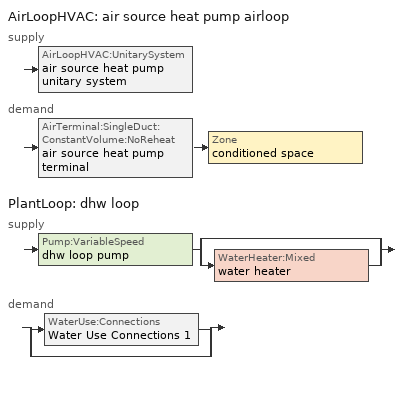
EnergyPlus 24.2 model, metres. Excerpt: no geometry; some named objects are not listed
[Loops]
AirLoopHVAC 'air source heat pump airloop'
 supply: AirLoopHVAC:UnitarySystem 'air source heat pump unitary system'
 demand: AirTerminal:SingleDuct:ConstantVolume:NoReheat 'air source heat pump terminal' > Zone 'conditioned space'
PlantLoop 'dhw loop'
 supply: Pump:VariableSpeed 'dhw loop pump' > split
  | bypass
  | WaterHeater:Mixed 'water heater'
 demand: split
  | WaterUse:Connections 'Water Use Connections 1'
  | bypass
[ZoneControl:Thermostat]
conditioned space Thermostat: Zone or ZoneList=conditioned space; Control Type Schedule=conditioned space Thermostat Schedule; Control 1=conditioned space temperature setpoint; Temperature Difference Between Cutout And Setpoint {deltaC}=0
[ThermostatSetpoint:DualSetpoint]
conditioned space temperature setpoint: Heating Setpoint Temperature Schedule=heating setpoint; Cooling Setpoint Temperature Schedule=cooling setpoint
[AirLoopHVAC:UnitarySystem] Control Type=Load; Controlling Zone or Thermostat Location=conditioned space; Dehumidification Control Type=None; Availability Schedule=Always On Discrete; Fan Placement=BlowThrough; DX Heating Coil Sizing Ratio=1; Use DOAS DX Cooling Coil=No; Minimum Supply Air Temperature {C}=2; Latent Load Control=SensibleOnlyLoadControl; Heating Supply Air Flow Rate Method=SupplyAirFlowRate; No Load Supply Air Flow Rate Method=SupplyAirFlowRate; No Load Supply Air Flow Rate {m3/s}=0; No Load Supply Air Flow Rate Control Set To Low Speed=Yes; Ancillary On-Cycle Electric Power {W}=0; Ancillary Off-Cycle Electric Power {W}=0
Name | Supply Fan | Supply Air Fan Operating Mode Schedule | Heating Coil | Cooling Supply Air Flow Rate Method | Heating Supply Air Flow Rate {m3/s} | Maximum Supply Air Temperature {C} | Maximum Outdoor Dry-Bulb Temperature for Supplemental Heater Operation {C} | Cooling Coil | Supplemental Heating Coil | Cooling Supply Air Flow Rate {m3/s} | Design Specification Multispeed Object
unit heater unitary system | unit heater supply fan | unit heater auto fan schedule | unit heater htg coil | None | 0.00141584 | 48.8889 | 21
air source heat pump unitary system | air source heat pump supply fan | air source heat pump auto fan schedule | air source heat pump htg coil | SupplyAirFlowRate | 0.32706 | 93.3333 | 10 | air source heat pump clg coil | air source heat pump backup htg coil | 0.418617 | Unitary System Performance Multispeed 1
[Fan:SystemModel] Availability Schedule=Always On Discrete; Speed Control Method=Discrete; Electric Power Minimum Flow Rate Fraction=0.2; Design Pressure Rise {Pa}=500; Motor Efficiency=1; Motor In Air Stream Fraction=1; Design Electric Power Consumption {W}=Autosize; Design Power Sizing Method=PowerPerFlow; Electric Power Per Unit Flow Rate Per Unit Pressure {W/((m3/s)-Pa)}=1.66667; Fan Total Efficiency=0.7; Motor Loss Radiative Fraction=0
Name | Design Maximum Air Flow Rate {m3/s} | Electric Power Per Unit Flow Rate {W/(m3/s)} | Number of Speeds | Speed Flow Fraction 1 | Speed Electric Power Fraction 1 | Speed Flow Fraction 2 | Speed Electric Power Fraction 2 | Speed Flow Fraction 3 | Speed Electric Power Fraction 3 | Speed Flow Fraction 4 | Speed Electric Power Fraction 4
unit heater supply fan | 0.00141584 | 1e-06 | 1 | 1 | 1
air source heat pump supply fan | 0.418617 | 1059.44 | 4 | 0.62503 | 0.24417 | 0.78129 | 0.4769 | 0.86 | 0.63606 | 1 | 1
[Coil:Heating:Fuel] Availability Schedule=Always On Discrete; On Cycle Parasitic Electric Load {W}=0; Off Cycle Parasitic Fuel Load {W}=0
Name | Fuel Type | Burner Efficiency | Nominal Capacity {W}
unit heater htg coil | OtherFuel1 | 0.3 | 0.293071
air source heat pump backup htg coil | NaturalGas | 0.8 | 17952.9
[AirTerminal:SingleDuct:ConstantVolume:NoReheat]
air source heat pump terminal: Availability Schedule=Always On Discrete; Maximum Air Flow Rate {m3/s}=0.418617
[Zone equipment]
conditioned space: unit heater unitary system, air source heat pump terminal
[AirLoopHVAC]
air source heat pump airloop: Design Supply Air Flow Rate {m3/s}=0.418617; Design Return Air Flow Fraction of Supply Air Flow=1
[Sizing:System]
air source heat pump airloop: Type of Load to Size On=Sensible; Design Outdoor Air Flow Rate {m3/s}=Autosize; Central Heating Maximum System Air Flow Ratio=0.3; Preheat Design Temperature {C}=7; Preheat Design Humidity Ratio {kgWater/kgDryAir}=0.008; Precool Design Temperature {C}=12.8; Precool Design Humidity Ratio {kgWater/kgDryAir}=0.008; Central Cooling Design Supply Air Temperature {C}=12.8; Central Heating Design Supply Air Temperature {C}=16.7; Type of Zone Sum to Use=NonCoincident; 100% Outdoor Air in Cooling=Yes; 100% Outdoor Air in Heating=Yes; Central Cooling Design Supply Air Humidity Ratio {kgWater/kgDryAir}=0.0085; Central Heating Design Supply Air Humidity Ratio {kgWater/kgDryAir}=0.008; Cooling Supply Air Flow Rate Method=DesignDay; Cooling Supply Air Flow Rate {m3/s}=0; Cooling Supply Air Flow Rate Per Floor Area {m3/s-m2}=0.00996765; Cooling Fraction of Autosized Cooling Supply Air Flow Rate=1; Cooling Supply Air Flow Rate Per Unit Cooling Capacity {m3/s-W}=3.94755e-05; Heating Supply Air Flow Rate Method=DesignDay; Heating Supply Air Flow Rate {m3/s}=0; Heating Supply Air Flow Rate Per Floor Area {m3/s-m2}=0.00996765; Heating Fraction of Autosized Heating Supply Air Flow Rate=1; Heating Fraction of Autosized Cooling Supply Air Flow Rate=1; Heating Supply Air Flow Rate Per Unit Heating Capacity {m3/s-W}=3.15882e-05; System Outdoor Air Method=ZoneSum; Zone Maximum Outdoor Air Fraction=1; Cooling Design Capacity Method=CoolingDesignCapacity; Cooling Design Capacity {W}=Autosize; Cooling Design Capacity Per Floor Area {W/m2}=234.7; Fraction of Autosized Cooling Design Capacity=1; Heating Design Capacity Method=HeatingDesignCapacity; Heating Design Capacity {W}=Autosize; Heating Design Capacity Per Floor Area {W/m2}=157; Fraction of Autosized Heating Design Capacity=1; Central Cooling Capacity Control Method=OnOff; Occupant Diversity=Autosize
[AvailabilityManager:Scheduled]
air source heat pump airloop Availability Manager: Schedule=Always On Discrete
[Coil:Heating:DX:MultiSpeed]
air source heat pump htg coil: Availability Schedule=Always On Discrete; Minimum Outdoor Dry-Bulb Temperature for Compressor Operation {C}=-3.88889; Crankcase Heater Capacity {W}=50; Maximum Outdoor Dry-Bulb Temperature for Crankcase Heater Operation {C}=10; Defrost Energy Input Ratio Function of Temperature Curve=Defrosteir; Maximum Outdoor Dry-Bulb Temperature for Defrost Operation {C}=4.44444; Defrost Strategy=ReverseCycle; Defrost Control=Timed; Defrost Time Period Fraction=0.058333; Resistive Defrost Heater Capacity {W}=AutoSize; Apply Part Load Fraction to Speeds Greater than 1=No; Fuel Type=Electricity; Region number for Calculating HSPF=4; Number of Speeds=2; Speed Gross Rated Heating Capacity 1 {W}=5544.01; Speed Gross Rated Heating COP 1 {W/W}=3.317396; Speed Rated Air Flow Rate 1 {m3/s}=0.294926; Speed Rated Supply Air Fan Power Per Volume Flow Rate 2017 1 {W/(m3/s)}=773.3; Speed Rated Supply Air Fan Power Per Volume Flow Rate 2023 1 {W/(m3/s)}=934.4; Speed Heating Capacity Function of Temperature Curve Name 1=Heat-CAP-fT1; Speed Heating Capacity Function of Flow Fraction Curve Name 1=Heat-CAP-fFF1; Speed Energy Input Ratio Function of Temperature Curve Name 1=Heat-EIR-fT1; Speed Energy Input Ratio Function of Flow Fraction Curve Name 1=Heat-EIR-fFF1; Speed Part Load Fraction Correlation Curve Name 1=Heat-PLF-fPLR1; Speed Rated Waste Heat Fraction of Power Input 1=0.2; Speed Waste Heat Function of Temperature Curve Name 1=ConstantBiquadratic 1; Speed Gross Rated Heating Capacity 2 {W}=7659.39; Speed Gross Rated Heating COP 2 {W/W}=2.88613; Speed Rated Air Flow Rate 2 {m3/s}=0.368658; Speed Rated Supply Air Fan Power Per Volume Flow Rate 2017 2 {W/(m3/s)}=773.3; Speed Rated Supply Air Fan Power Per Volume Flow Rate 2023 2 {W/(m3/s)}=934.4; Speed Heating Capacity Function of Temperature Curve Name 2=Heat-CAP-fT2; Speed Heating Capacity Function of Flow Fraction Curve Name 2=Heat-CAP-fFF2; Speed Energy Input Ratio Function of Temperature Curve Name 2=Heat-EIR-fT2; Speed Energy Input Ratio Function of Flow Fraction Curve Name 2=Heat-EIR-fFF2; Speed Part Load Fraction Correlation Curve Name 2=Heat-PLF-fPLR2; Speed Rated Waste Heat Fraction of Power Input 2=0.2; Speed Waste Heat Function of Temperature Curve Name 2=ConstantBiquadratic 1
[Coil:Cooling:DX:MultiSpeed]
air source heat pump clg coil: Availability Schedule=Always On Discrete; Condenser Type=AirCooled; Minimum Outdoor Dry-Bulb Temperature for Compressor Operation {C}=-25; Apply Part Load Fraction to Speeds Greater than 1=No; Apply Latent Degradation to Speeds Greater than 1=No; Crankcase Heater Capacity {W}=50; Maximum Outdoor Dry-Bulb Temperature for Crankcase Heater Operation {C}=10; Basin Heater Capacity {W/K}=0; Basin Heater Setpoint Temperature {C}=2; Fuel Type=Electricity; Number of Speeds=2; Speed Gross Rated Total Cooling Capacity 1 {W}=5699.4; Speed Gross Rated Sensible Heat Ratio 1=0.816259; Speed Gross Rated Cooling COP 1 {W/W}=4.435; Speed Rated Air Flow Rate 1 {m3/s}=0.309754; Speed Rated Evaporator Fan Power Per Volume Flow Rate 2017 1 {W/(m3/s)}=773.3; Speed Rated Evaporator Fan Power Per Volume Flow Rate 2023 1 {W/(m3/s)}=934.4; Speed Total Cooling Capacity Function of Temperature Curve Name 1=Cool-CAP-fT1; Speed Total Cooling Capacity Function of Flow Fraction Curve Name 1=Cool-CAP-fFF1; Speed Energy Input Ratio Function of Temperature Curve Name 1=Cool-EIR-fT1; Speed Energy Input Ratio Function of Flow Fraction Curve Name 1=Cool-EIR-fFF1; Speed Part Load Fraction Correlation Curve Name 1=Cool-PLF-fPLR1; Speed Nominal Time for Condensate Removal to Begin 1 {s}=1000; Speed Ratio of Initial Moisture Evaporation Rate and Steady State Latent Capacity 1=1.5; Speed Maximum Cycling Rate 1 {cycles/hr}=3; Speed Latent Capacity Time Constant 1 {s}=45; Speed Rated Waste Heat Fraction of Power Input 1=0.2; Speed Waste Heat Function of Temperature Curve Name 1=ConstantBiquadratic; Speed Evaporative Condenser Effectiveness 1=0.9; Speed Evaporative Condenser Air Flow Rate 1 {m3/s}=AutoSize; Speed Rated Evaporative Condenser Pump Power Consumption 1 {W}=AutoSize; Speed Gross Rated Total Cooling Capacity 2 {W}=7931.12; Speed Gross Rated Sensible Heat Ratio 2=0.743656; Speed Gross Rated Cooling COP 2 {W/W}=4.03585; Speed Rated Air Flow Rate 2 {m3/s}=0.360179; Speed Rated Evaporator Fan Power Per Volume Flow Rate 2017 2 {W/(m3/s)}=773.3; Speed Rated Evaporator Fan Power Per Volume Flow Rate 2023 2 {W/(m3/s)}=934.4; Speed Total Cooling Capacity Function of Temperature Curve Name 2=Cool-CAP-fT2; Speed Total Cooling Capacity Function of Flow Fraction Curve Name 2=Cool-CAP-fFF2; Speed Energy Input Ratio Function of Temperature Curve Name 2=Cool-EIR-fT2; Speed Energy Input Ratio Function of Flow Fraction Curve Name 2=Cool-EIR-fFF2; Speed Part Load Fraction Correlation Curve Name 2=Cool-PLF-fPLR2; Speed Nominal Time for Condensate Removal to Begin 2 {s}=1000; Speed Ratio of Initial Moisture Evaporation Rate and Steady State Latent Capacity 2=1.5; Speed Maximum Cycling Rate 2 {cycles/hr}=3; Speed Latent Capacity Time Constant 2 {s}=45; Speed Rated Waste Heat Fraction of Power Input 2=0.2; Speed Waste Heat Function of Temperature Curve Name 2=ConstantBiquadratic; Speed Evaporative Condenser Effectiveness 2=0.9; Speed Evaporative Condenser Air Flow Rate 2 {m3/s}=AutoSize; Speed Rated Evaporative Condenser Pump Power Consumption 2 {W}=AutoSize
[UnitarySystemPerformance:Multispeed]
Unitary System Performance Multispeed 1: Number of Speeds for Heating=2; Number of Speeds for Cooling=2; Single Mode Operation=No; No Load Supply Air Flow Rate Ratio=1; Heating Speed Supply Air Flow Ratio 1=0.8; Cooling Speed Supply Air Flow Ratio 1=0.86; Heating Speed Supply Air Flow Ratio 2=1; Cooling Speed Supply Air Flow Ratio 2=1
[PlantLoop]
dhw loop: Fluid Type=Water; Plant Equipment Operation Scheme=dhw loop Operation Schemes; Maximum Loop Temperature {C}=100; Minimum Loop Temperature {C}=0; Maximum Loop Flow Rate {m3/s}=0.01; Minimum Loop Flow Rate {m3/s}=0; Plant Loop Volume {m3}=0.003; Load Distribution Scheme=Optimal; Plant Loop Demand Calculation Scheme=SingleSetpoint; Common Pipe Simulation=None
[Sizing:Plant]
dhw loop: Loop Type=Heating; Design Loop Exit Temperature {C}=56; Loop Design Temperature Difference {deltaC}=5.55556; Sizing Option=NonCoincident; Zone Timesteps in Averaging Window=1; Coincident Sizing Factor Mode=None
[Pump:VariableSpeed]
dhw loop pump: Design Maximum Flow Rate {m3/s}=0.01; Design Pump Head {Pa}=1; Design Power Consumption {W}=0; Motor Efficiency=0.85; Fraction of Motor Inefficiencies to Fluid Stream=0; Coefficient 1 of the Part Load Performance Curve=0; Coefficient 2 of the Part Load Performance Curve=1; Coefficient 3 of the Part Load Performance Curve=0; Coefficient 4 of the Part Load Performance Curve=0; Design Minimum Flow Rate {m3/s}=0; Pump Control Type=Intermittent; Skin Loss Radiative Fraction=0.5; Design Power Sizing Method=PowerPerFlowPerPressure; Design Electric Power per Unit Flow Rate {W/(m3/s)}=348701.1; Design Shaft Power per Unit Flow Rate per Unit Head {W/((m3/s)-Pa)}=1.28205; Design Minimum Flow Rate Fraction=0
[WaterHeater:Mixed]
water heater: Tank Volume {m3}=0.170344; Setpoint Temperature Schedule=water heater setpoint; Deadband Temperature Difference {deltaC}=2; Maximum Temperature Limit {C}=99; Heater Control Type=Cycle; Heater Maximum Capacity {W}=5500.06; Heater Minimum Capacity {W}=0; Heater Ignition Minimum Flow Rate {m3/s}=0; Heater Ignition Delay {s}=0; Heater Fuel Type=Electricity; Heater Thermal Efficiency=1; Off Cycle Parasitic Fuel Consumption Rate {W}=0; Off Cycle Parasitic Fuel Type=Electricity; Off Cycle Parasitic Heat Fraction to Tank=0; On Cycle Parasitic Fuel Consumption Rate {W}=0; On Cycle Parasitic Fuel Type=Electricity; On Cycle Parasitic Heat Fraction to Tank=0; Ambient Temperature Indicator=Zone; Ambient Temperature Zone=conditioned space; Off Cycle Loss Coefficient to Ambient Temperature {W/K}=2.93714; Off Cycle Loss Fraction to Zone=1; On Cycle Loss Coefficient to Ambient Temperature {W/K}=2.93714; On Cycle Loss Fraction to Zone=1; Use Side Effectiveness=1; Source Side Effectiveness=1; Use Side Design Flow Rate {m3/s}=Autosize; Source Side Design Flow Rate {m3/s}=Autosize; Indirect Water Heating Recovery Time {hr}=1.5; Source Side Flow Control Mode=IndirectHeatPrimarySetpoint
[WaterHeater:Sizing]
water heater: Design Mode=PeakDraw; Time Storage Can Meet Peak Draw {hr}=0.538503; Time for Tank Recovery {hr}=0; Nominal Tank Volume for Autosizing Plant Connections {m3}=1
[SetpointManager:Scheduled]
Setpoint Manager Scheduled 1: Control Variable=Temperature; Schedule=dhw temp
[WaterUse:Connections]
Water Use Connections 1: Drain Water Heat Exchanger Type=None; Drain Water Heat Exchanger Destination=Plant; Water Use Equipment Name 1=dhw fixtures; Water Use Equipment Name 2=dhw distribution waste; Water Use Equipment Name 3=clothes washer; Water Use Equipment Name 4=dishwasher
[WaterUse:Equipment]
Name | Peak Flow Rate {m3/s} | Flow Rate Fraction Schedule | Target Temperature Schedule
dhw fixtures | 4.50646e-06 | dhw fixtures schedule | mixed water temperature schedule
dhw distribution waste | 1.36617e-06 | dhw fixtures schedule | mixed water temperature schedule
clothes washer | 9.69919e-07 | clothes washer schedule
dishwasher | 2.90872e-07 | dishwasher schedule
[PlantEquipmentOperationSchemes]
dhw loop Operation Schemes: Control Scheme Object Type 1=PlantEquipmentOperation:HeatingLoad; Control Scheme Name 1=dhw loop Heating Operation Scheme; Control Scheme Schedule Name 1=Always On Discrete
[PlantEquipmentOperation:HeatingLoad]
dhw loop Heating Operation Scheme: Load Range Lower Limit 1 {W}=0; Load Range Upper Limit 1 {W}=1000000000; Range Equipment List Name 1=dhw loop Heating Equipment List
[PlantEquipmentList]
dhw loop Heating Equipment List: WaterHeater:Mixed, water heater
[EnergyManagementSystem:GlobalVariable]
air_source_heat_pump_airloop_0_DuctImbalLkExhFanEquivCond
air_source_heat_pump_airloop_0_DuctImbalLkExhFanEquivDZ
air_source_heat_pump_airloop_0_DuctImbalLkSupFanEquivCond
air_source_heat_pump_airloop_0_DuctImbalLkSupFanEquivDZ
air_source_heat_pump_airloop_0_DZ_T
air_source_heat_pump_airloop_0_DZ_W
air_source_heat_pump_airloop_0_RetCondToDZ
air_source_heat_pump_airloop_0_RetCondToRP
air_source_heat_pump_airloop_0_RetLatLkToRP
air_source_heat_pump_airloop_0_RetSensLkToRP
air_source_heat_pump_airloop_0_SupCondToDZ
air_source_heat_pump_airloop_0_SupCondToLv
air_source_heat_pump_airloop_0_SupLatLkToCond
air_source_heat_pump_airloop_0_SupLatLkToDZ
air_source_heat_pump_airloop_0_SupSensLkToCond
air_source_heat_pump_airloop_0_SupSensLkToDZ
air_source_heat_pump_airloop_0_ZoneMixCondToDZ
air_source_heat_pump_airloop_0_ZoneMixDZToCond
air_source_heat_pump_airloop_AH_MFR
air_source_heat_pump_airloop_AH_Tout
air_source_heat_pump_airloop_AH_VFR
air_source_heat_pump_airloop_AH_Wout
air_source_heat_pump_airloop_Fan_RTF
air_source_heat_pump_airloop_RA_T
air_source_heat_pump_airloop_Ra_W
infil_program_Qfan
infil_program_Qinf
natural_vent_program_Qnv
natural_vent_program_Qwhf
[EnergyManagementSystem:InternalVariable]
air_source_heat_pump_airloop_max_sup_fan_mfr: Internal Data Index Key=air source heat pump supply fan; Internal Data Type=Fan Maximum Mass Flow Rate
[EnergyManagementSystem:Sensor]
Name | Output:Variable or Output:Meter Index Key | Output:Variable or Output:Meter
airflow_gain | infil flow | Infiltration Sensible Heat Gain Energy
airflow_gain_1 | natural vent flow | Infiltration Sensible Heat Gain Energy
airflow_gain_2 | whole house fan flow | Infiltration Sensible Heat Gain Energy
airflow_loss | infil flow | Infiltration Sensible Heat Loss Energy
airflow_loss_1 | natural vent flow | Infiltration Sensible Heat Loss Energy
airflow_loss_2 | whole house fan flow | Infiltration Sensible Heat Loss Energy
air_source_heat_pump_airloop_AH_MFR_s | Node 7 | System Node Mass Flow Rate
air_source_heat_pump_airloop_AH_Tout_s | Node 7 | System Node Temperature
air_source_heat_pump_airloop_AH_VFR_s | Node 7 | System Node Current Density Volume Flow Rate
air_source_heat_pump_airloop_AH_Wout_s | Node 7 | System Node Humidity Ratio
air_source_heat_pump_airloop_Fan_RTF_s | air source heat pump supply fan | Fan Runtime Fraction Speed 1
air_source_heat_pump_airloop_Fan_RTF_s_1 | air source heat pump supply fan | Fan Runtime Fraction Speed 2
air_source_heat_pump_airloop_Fan_RTF_s_2 | air source heat pump supply fan | Fan Runtime Fraction Speed 3
air_source_heat_pump_airloop_Fan_RTF_s_3 | air source heat pump supply fan | Fan Runtime Fraction Speed 4
air_source_heat_pump_airloop_RA_T_s | Node 10 | System Node Temperature
air_source_heat_pump_airloop_Ra_W_s | Node 10 | System Node Humidity Ratio
air_source_heat_pump_backup_htg_coil_s | air source heat pump backup htg coil | Heating Coil Heating Energy
air_source_heat_pump_clg_coil_s | air source heat pump clg coil | Cooling Coil Total Cooling Energy
air_source_heat_pump_htg_coil_s | air source heat pump htg coil | Heating Coil Heating Energy
air_source_heat_pump_supply_fan_s | air source heat pump supply fan | Fan Electricity Energy
clg_load_cond |  | Cooling:EnergyTransfer:Zone:CONDITIONED SPACE
clg_load_duct |  | Cooling:EnergyTransfer:Zone:AIR SOURCE HEAT PUMP AIRLOOP RET AIR ZONE
clg_sp_s; clg_sp_s_1 | cooling setpoint | Schedule Value
clothes_dryer_exhaust_0_sch_s | clothes dryer exhaust 0 schedule | Schedule Value
conditioned_space_clg_unmet_s | conditioned space | Zone Cooling Setpoint Not Met Time
conditioned_space_htg_unmet_s | conditioned space | Zone Heating Setpoint Not Met Time
cool_season | cooling season schedule | Schedule Value
dhw_loss | water heater | Water Heater Heat Loss Energy
dhw_rtf | water heater | Water Heater Runtime Fraction
ducts_conv | air source heat pump airloop_0 RetCondToRP | Other Equipment Convective Heating Energy
ducts_conv_1 | air source heat pump airloop_0 RetLatLkToRP | Other Equipment Convective Heating Energy
ducts_conv_2 | air source heat pump airloop_0 RetSensLkToRP | Other Equipment Convective Heating Energy
ducts_conv_3 | air source heat pump airloop_0 SupCondToLv | Other Equipment Convective Heating Energy
ducts_conv_4 | air source heat pump airloop_0 SupLatLkToCond | Other Equipment Convective Heating Energy
ducts_conv_5 | air source heat pump airloop_0 SupSensLkToCond | Other Equipment Convective Heating Energy
ducts_rad | air source heat pump airloop_0 RetCondToRP | Other Equipment Radiant Heating Energy
ducts_rad_1 | air source heat pump airloop_0 RetLatLkToRP | Other Equipment Radiant Heating Energy
ducts_rad_2 | air source heat pump airloop_0 RetSensLkToRP | Other Equipment Radiant Heating Energy
ducts_rad_3 | air source heat pump airloop_0 SupCondToLv | Other Equipment Radiant Heating Energy
ducts_rad_4 | air source heat pump airloop_0 SupLatLkToCond | Other Equipment Radiant Heating Energy
ducts_rad_5 | air source heat pump airloop_0 SupSensLkToCond | Other Equipment Radiant Heating Energy
duct_mix_gain; duct_mix_gain_1 | conditioned space | Zone Mixing Sensible Heat Gain Energy
duct_mix_loss; duct_mix_loss_1 | conditioned space | Zone Mixing Sensible Heat Loss Energy
fridge_tin_s; tin_s; tin_s_1 | conditioned space | Zone Mean Air Temperature
htg_load_cond |  | Heating:EnergyTransfer:Zone:CONDITIONED SPACE
htg_load_duct |  | Heating:EnergyTransfer:Zone:AIR SOURCE HEAT PUMP AIRLOOP RET AIR ZONE
htg_sp_s; htg_sp_s_1 | heating setpoint | Schedule Value
ig_ee_conv | clothes dryer | Electric Equipment Convective Heating Energy
ig_ee_conv_1 | clothes washer | Electric Equipment Convective Heating Energy
ig_ee_conv_2 | cooking range | Electric Equipment Convective Heating Energy
ig_ee_conv_3 | dishwasher | Electric Equipment Convective Heating Energy
ig_ee_conv_4 | fridge | Electric Equipment Convective Heating Energy
ig_ee_conv_5 | misc plug loads | Electric Equipment Convective Heating Energy
ig_ee_conv_6 | whole house fan | Electric Equipment Convective Heating Energy
ig_ee_rad | clothes dryer | Electric Equipment Radiant Heating Energy
ig_ee_rad_1 | clothes washer | Electric Equipment Radiant Heating Energy
ig_ee_rad_2 | cooking range | Electric Equipment Radiant Heating Energy
ig_ee_rad_3 | dishwasher | Electric Equipment Radiant Heating Energy
ig_ee_rad_4 | fridge | Electric Equipment Radiant Heating Energy
ig_ee_rad_5 | misc plug loads | Electric Equipment Radiant Heating Energy
ig_ee_rad_6 | whole house fan | Electric Equipment Radiant Heating Energy
ig_lgt_conv | interior lighting | Lights Convective Heating Energy
ig_lgt_rad | interior lighting | Lights Radiant Heating Energy
ig_lgt_vis | interior lighting | Lights Visible Radiation Heating Energy
ig_oe_conv | clothes dryer 1 | Other Equipment Convective Heating Energy
ig_oe_conv_1 | cooking range 1 | Other Equipment Convective Heating Energy
ig_oe_conv_2 | general water use latent | Other Equipment Convective Heating Energy
ig_oe_conv_3 | general water use sensible | Other Equipment Convective Heating Energy
ig_oe_conv_4 | water heater energy adjustment1 | Other Equipment Convective Heating Energy
ig_oe_rad | clothes dryer 1 | Other Equipment Radiant Heating Energy
ig_oe_rad_1 | cooking range 1 | Other Equipment Radiant Heating Energy
ig_oe_rad_2 | general water use latent | Other Equipment Radiant Heating Energy
ig_oe_rad_3 | general water use sensible | Other Equipment Radiant Heating Energy
ig_oe_rad_4 | water heater energy adjustment1 | Other Equipment Radiant Heating Energy
ig_ppl_conv | occupants | People Convective Heating Energy
ig_ppl_rad | occupants | People Radiant Heating Energy
im_conv | furniture mass conditioned space 1 | Surface Inside Face Convection Heat Gain Energy
im_conv_1 | partition wall mass | Surface Inside Face Convection Heat Gain Energy
im_ig | furniture mass conditioned space 1 | Surface Inside Face Internal Gains Radiation Heat Gain Energy
im_ig_1 | partition wall mass | Surface Inside Face Internal Gains Radiation Heat Gain Energy
im_lgt | furniture mass conditioned space 1 | Surface Inside Face Lights Radiation Heat Gain Energy
im_lgt_1 | partition wall mass | Surface Inside Face Lights Radiation Heat Gain Energy
im_sol | furniture mass conditioned space 1 | Surface Inside Face Solar Radiation Heat Gain Energy
im_sol_1 | partition wall mass | Surface Inside Face Solar Radiation Heat Gain Energy
im_surf | furniture mass conditioned space 1 | Surface Inside Face Net Surface Thermal Radiation Heat Gain Energy
im_surf_1 | partition wall mass | Surface Inside Face Net Surface Thermal Radiation Heat Gain Energy
mv_conv | mech vent house fan | Electric Equipment Convective Heating Energy
mv_conv_1 | mech vent house fan cfis | Electric Equipment Convective Heating Energy
mv_conv_2 | mech vent house fan latent load | Other Equipment Convective Heating Energy
mv_conv_3 | mech vent house fan sensible load | Other Equipment Convective Heating Energy
mv_rad | mech vent house fan | Electric Equipment Radiant Heating Energy
mv_rad_1 | mech vent house fan cfis | Electric Equipment Radiant Heating Energy
mv_rad_2 | mech vent house fan latent load | Other Equipment Radiant Heating Energy
mv_rad_3 | mech vent house fan sensible load | Other Equipment Radiant Heating Energy
natural_vent_s | natural vent schedule | Schedule Value
out_pb_s |  | Site Outdoor Air Barometric Pressure
out_wt_s |  | Site Outdoor Air Humidity Ratio
site_vw_s |  | Site Wind Speed
ss_back_out | Window1 | Surface Window Shortwave from Zone Back Out Window Heat Transfer Rate
ss_back_out_1 | Window10 | Surface Window Shortwave from Zone Back Out Window Heat Transfer Rate
ss_back_out_10 | Window9 | Surface Window Shortwave from Zone Back Out Window Heat Transfer Rate
ss_back_out_2 | Window11 | Surface Window Shortwave from Zone Back Out Window Heat Transfer Rate
ss_back_out_3 | Window14 | Surface Window Shortwave from Zone Back Out Window Heat Transfer Rate
ss_back_out_4 | Window15 | Surface Window Shortwave from Zone Back Out Window Heat Transfer Rate
ss_back_out_5 | Window16 | Surface Window Shortwave from Zone Back Out Window Heat Transfer Rate
ss_back_out_6 | Window2 | Surface Window Shortwave from Zone Back Out Window Heat Transfer Rate
ss_back_out_7 | Window4 | Surface Window Shortwave from Zone Back Out Window Heat Transfer Rate
ss_back_out_8 | Window6 | Surface Window Shortwave from Zone Back Out Window Heat Transfer Rate
ss_back_out_9 | Window7 | Surface Window Shortwave from Zone Back Out Window Heat Transfer Rate
ss_conv | Door1 | Surface Inside Face Convection Heat Gain Energy
ss_conv_1 | Window1 | Surface Inside Face Convection Heat Gain Energy
ss_conv_10 | Window7 | Surface Inside Face Convection Heat Gain Energy
ss_conv_11 | Window9 | Surface Inside Face Convection Heat Gain Energy
ss_conv_2 | Window10 | Surface Inside Face Convection Heat Gain Energy
ss_conv_3 | Window11 | Surface Inside Face Convection Heat Gain Energy
ss_conv_4 | Window14 | Surface Inside Face Convection Heat Gain Energy
ss_conv_5 | Window15 | Surface Inside Face Convection Heat Gain Energy
ss_conv_6 | Window16 | Surface Inside Face Convection Heat Gain Energy
ss_conv_7 | Window2 | Surface Inside Face Convection Heat Gain Energy
ss_conv_8 | Window4 | Surface Inside Face Convection Heat Gain Energy
ss_conv_9 | Window6 | Surface Inside Face Convection Heat Gain Energy
ss_ig | Door1 | Surface Inside Face Internal Gains Radiation Heat Gain Energy
ss_ig_1 | Window1 | Surface Inside Face Internal Gains Radiation Heat Gain Energy
ss_ig_10 | Window7 | Surface Inside Face Internal Gains Radiation Heat Gain Energy
ss_ig_11 | Window9 | Surface Inside Face Internal Gains Radiation Heat Gain Energy
ss_ig_2 | Window10 | Surface Inside Face Internal Gains Radiation Heat Gain Energy
ss_ig_3 | Window11 | Surface Inside Face Internal Gains Radiation Heat Gain Energy
ss_ig_4 | Window14 | Surface Inside Face Internal Gains Radiation Heat Gain Energy
ss_ig_5 | Window15 | Surface Inside Face Internal Gains Radiation Heat Gain Energy
ss_ig_6 | Window16 | Surface Inside Face Internal Gains Radiation Heat Gain Energy
ss_ig_7 | Window2 | Surface Inside Face Internal Gains Radiation Heat Gain Energy
ss_ig_8 | Window4 | Surface Inside Face Internal Gains Radiation Heat Gain Energy
ss_ig_9 | Window6 | Surface Inside Face Internal Gains Radiation Heat Gain Energy
ss_lgt | Door1 | Surface Inside Face Lights Radiation Heat Gain Energy
ss_sol | Door1 | Surface Inside Face Solar Radiation Heat Gain Energy
ss_surf | Door1 | Surface Inside Face Net Surface Thermal Radiation Heat Gain Energy
ss_surf_1 | Window1 | Surface Inside Face Net Surface Thermal Radiation Heat Gain Energy
ss_surf_10 | Window7 | Surface Inside Face Net Surface Thermal Radiation Heat Gain Energy
ss_surf_11 | Window9 | Surface Inside Face Net Surface Thermal Radiation Heat Gain Energy
ss_surf_2 | Window10 | Surface Inside Face Net Surface Thermal Radiation Heat Gain Energy
ss_surf_3 | Window11 | Surface Inside Face Net Surface Thermal Radiation Heat Gain Energy
ss_surf_4 | Window14 | Surface Inside Face Net Surface Thermal Radiation Heat Gain Energy
ss_surf_5 | Window15 | Surface Inside Face Net Surface Thermal Radiation Heat Gain Energy
ss_surf_6 | Window16 | Surface Inside Face Net Surface Thermal Radiation Heat Gain Energy
ss_surf_7 | Window2 | Surface Inside Face Net Surface Thermal Radiation Heat Gain Energy
ss_surf_8 | Window4 | Surface Inside Face Net Surface Thermal Radiation Heat Gain Energy
ss_surf_9 | Window6 | Surface Inside Face Net Surface Thermal Radiation Heat Gain Energy
ss_trans_in | Window1 | Surface Window Transmitted Solar Radiation Rate
ss_trans_in_1 | Window10 | Surface Window Transmitted Solar Radiation Rate
ss_trans_in_10 | Window9 | Surface Window Transmitted Solar Radiation Rate
ss_trans_in_2 | Window11 | Surface Window Transmitted Solar Radiation Rate
ss_trans_in_3 | Window14 | Surface Window Transmitted Solar Radiation Rate
ss_trans_in_4 | Window15 | Surface Window Transmitted Solar Radiation Rate
ss_trans_in_5 | Window16 | Surface Window Transmitted Solar Radiation Rate
ss_trans_in_6 | Window2 | Surface Window Transmitted Solar Radiation Rate
ss_trans_in_7 | Window4 | Surface Window Transmitted Solar Radiation Rate
ss_trans_in_8 | Window6 | Surface Window Transmitted Solar Radiation Rate
ss_trans_in_9 | Window7 | Surface Window Transmitted Solar Radiation Rate
ss_trans_out | Window1 | Surface Inside Face Initial Transmitted Diffuse Transmitted Out Window Solar Radiation Rate
ss_trans_out_1 | Window10 | Surface Inside Face Initial Transmitted Diffuse Transmitted Out Window Solar Radiation Rate
ss_trans_out_10 | Window9 | Surface Inside Face Initial Transmitted Diffuse Transmitted Out Window Solar Radiation Rate
ss_trans_out_2 | Window11 | Surface Inside Face Initial Transmitted Diffuse Transmitted Out Window Solar Radiation Rate
ss_trans_out_3 | Window14 | Surface Inside Face Initial Transmitted Diffuse Transmitted Out Window Solar Radiation Rate
ss_trans_out_4 | Window15 | Surface Inside Face Initial Transmitted Diffuse Transmitted Out Window Solar Radiation Rate
ss_trans_out_5 | Window16 | Surface Inside Face Initial Transmitted Diffuse Transmitted Out Window Solar Radiation Rate
ss_trans_out_6 | Window2 | Surface Inside Face Initial Transmitted Diffuse Transmitted Out Window Solar Radiation Rate
ss_trans_out_7 | Window4 | Surface Inside Face Initial Transmitted Diffuse Transmitted Out Window Solar Radiation Rate
ss_trans_out_8 | Window6 | Surface Inside Face Initial Transmitted Diffuse Transmitted Out Window Solar Radiation Rate
ss_trans_out_9 | Window7 | Surface Inside Face Initial Transmitted Diffuse Transmitted Out Window Solar Radiation Rate
s_conv | Floor1 | Surface Inside Face Convection Heat Gain Energy
s_conv_1 | inferred conditioned ceiling | Surface Inside Face Convection Heat Gain Energy
s_conv_10 | Wall1:270 | Surface Inside Face Convection Heat Gain Energy
s_conv_11 | Wall1:90 | Surface Inside Face Convection Heat Gain Energy
s_conv_2 | inferred conditioned floor | Surface Inside Face Convection Heat Gain Energy
s_conv_3 | RimJoist1:0 | Surface Inside Face Convection Heat Gain Energy
s_conv_4 | RimJoist1:180 | Surface Inside Face Convection Heat Gain Energy
s_conv_5 | RimJoist1:270 | Surface Inside Face Convection Heat Gain Energy
s_conv_6 | RimJoist1:90 | Surface Inside Face Convection Heat Gain Energy
s_conv_7 | Slab1 | Surface Inside Face Convection Heat Gain Energy
s_conv_8 | Wall1:0 | Surface Inside Face Convection Heat Gain Energy
s_conv_9 | Wall1:180 | Surface Inside Face Convection Heat Gain Energy
s_ig | Floor1 | Surface Inside Face Internal Gains Radiation Heat Gain Energy
s_ig_1 | inferred conditioned ceiling | Surface Inside Face Internal Gains Radiation Heat Gain Energy
s_ig_10 | Wall1:270 | Surface Inside Face Internal Gains Radiation Heat Gain Energy
s_ig_11 | Wall1:90 | Surface Inside Face Internal Gains Radiation Heat Gain Energy
s_ig_2 | inferred conditioned floor | Surface Inside Face Internal Gains Radiation Heat Gain Energy
s_ig_3 | RimJoist1:0 | Surface Inside Face Internal Gains Radiation Heat Gain Energy
s_ig_4 | RimJoist1:180 | Surface Inside Face Internal Gains Radiation Heat Gain Energy
s_ig_5 | RimJoist1:270 | Surface Inside Face Internal Gains Radiation Heat Gain Energy
s_ig_6 | RimJoist1:90 | Surface Inside Face Internal Gains Radiation Heat Gain Energy
s_ig_7 | Slab1 | Surface Inside Face Internal Gains Radiation Heat Gain Energy
s_ig_8 | Wall1:0 | Surface Inside Face Internal Gains Radiation Heat Gain Energy
s_ig_9 | Wall1:180 | Surface Inside Face Internal Gains Radiation Heat Gain Energy
s_lgt | Floor1 | Surface Inside Face Lights Radiation Heat Gain Energy
s_lgt_1 | inferred conditioned ceiling | Surface Inside Face Lights Radiation Heat Gain Energy
s_lgt_10 | Wall1:270 | Surface Inside Face Lights Radiation Heat Gain Energy
s_lgt_11 | Wall1:90 | Surface Inside Face Lights Radiation Heat Gain Energy
s_lgt_2 | inferred conditioned floor | Surface Inside Face Lights Radiation Heat Gain Energy
s_lgt_3 | RimJoist1:0 | Surface Inside Face Lights Radiation Heat Gain Energy
s_lgt_4 | RimJoist1:180 | Surface Inside Face Lights Radiation Heat Gain Energy
s_lgt_5 | RimJoist1:270 | Surface Inside Face Lights Radiation Heat Gain Energy
s_lgt_6 | RimJoist1:90 | Surface Inside Face Lights Radiation Heat Gain Energy
s_lgt_7 | Slab1 | Surface Inside Face Lights Radiation Heat Gain Energy
s_lgt_8 | Wall1:0 | Surface Inside Face Lights Radiation Heat Gain Energy
s_lgt_9 | Wall1:180 | Surface Inside Face Lights Radiation Heat Gain Energy
s_sol | Floor1 | Surface Inside Face Solar Radiation Heat Gain Energy
s_sol_1 | inferred conditioned ceiling | Surface Inside Face Solar Radiation Heat Gain Energy
s_sol_10 | Wall1:270 | Surface Inside Face Solar Radiation Heat Gain Energy
s_sol_11 | Wall1:90 | Surface Inside Face Solar Radiation Heat Gain Energy
s_sol_2 | inferred conditioned floor | Surface Inside Face Solar Radiation Heat Gain Energy
s_sol_3 | RimJoist1:0 | Surface Inside Face Solar Radiation Heat Gain Energy
s_sol_4 | RimJoist1:180 | Surface Inside Face Solar Radiation Heat Gain Energy
s_sol_5 | RimJoist1:270 | Surface Inside Face Solar Radiation Heat Gain Energy
s_sol_6 | RimJoist1:90 | Surface Inside Face Solar Radiation Heat Gain Energy
s_sol_7 | Slab1 | Surface Inside Face Solar Radiation Heat Gain Energy
s_sol_8 | Wall1:0 | Surface Inside Face Solar Radiation Heat Gain Energy
s_sol_9 | Wall1:180 | Surface Inside Face Solar Radiation Heat Gain Energy
s_surf | Floor1 | Surface Inside Face Net Surface Thermal Radiation Heat Gain Energy
s_surf_1 | inferred conditioned ceiling | Surface Inside Face Net Surface Thermal Radiation Heat Gain Energy
s_surf_10 | Wall1:270 | Surface Inside Face Net Surface Thermal Radiation Heat Gain Energy
s_surf_11 | Wall1:90 | Surface Inside Face Net Surface Thermal Radiation Heat Gain Energy
s_surf_2 | inferred conditioned floor | Surface Inside Face Net Surface Thermal Radiation Heat Gain Energy
s_surf_3 | RimJoist1:0 | Surface Inside Face Net Surface Thermal Radiation Heat Gain Energy
s_surf_4 | RimJoist1:180 | Surface Inside Face Net Surface Thermal Radiation Heat Gain Energy
s_surf_5 | RimJoist1:270 | Surface Inside Face Net Surface Thermal Radiation Heat Gain Energy
s_surf_6 | RimJoist1:90 | Surface Inside Face Net Surface Thermal Radiation Heat Gain Energy
s_surf_7 | Slab1 | Surface Inside Face Net Surface Thermal Radiation Heat Gain Energy
s_surf_8 | Wall1:0 | Surface Inside Face Net Surface Thermal Radiation Heat Gain Energy
s_surf_9 | Wall1:180 | Surface Inside Face Net Surface Thermal Radiation Heat Gain Energy
tout_s | conditioned space | Zone Outdoor Air Drybulb Temperature
unit_heater_htg_coil_s | unit heater htg coil | Heating Coil Heating Energy
unit_heater_supply_fan_s | unit heater supply fan | Fan Electricity Energy
water_heater_energy | water heater | Water Heater Electricity Rate
water_heater_off_cycle_parasitic | water heater | Water Heater Off Cycle Parasitic Electricity Rate
water_heater_on_cycle_parasitic | water heater | Water Heater On Cycle Parasitic Electricity Rate
win_s | conditioned space | Zone Air Humidity Ratio
[EnergyManagementSystem:Actuator]
Name | Actuated Component Unique | Actuated Component Type | Actuated Component Control Type
air_source_heat_pump_airloop_0_RetCondToDZ_act | air source heat pump airloop_0 RetCondToDZ | OtherEquipment | Power Level
air_source_heat_pump_airloop_0_RetCondToRP_act | air source heat pump airloop_0 RetCondToRP | OtherEquipment | Power Level
air_source_heat_pump_airloop_0_RetLatLkToRP_act | air source heat pump airloop_0 RetLatLkToRP | OtherEquipment | Power Level
air_source_heat_pump_airloop_0_RetSensLkToRP_act | air source heat pump airloop_0 RetSensLkToRP | OtherEquipment | Power Level
air_source_heat_pump_airloop_0_SupCondToDZ_act | air source heat pump airloop_0 SupCondToDZ | OtherEquipment | Power Level
air_source_heat_pump_airloop_0_SupCondToLv_act | air source heat pump airloop_0 SupCondToLv | OtherEquipment | Power Level
air_source_heat_pump_airloop_0_SupLatLkToCond_act | air source heat pump airloop_0 SupLatLkToCond | OtherEquipment | Power Level
air_source_heat_pump_airloop_0_SupLatLkToDZ_act | air source heat pump airloop_0 SupLatLkToDZ | OtherEquipment | Power Level
air_source_heat_pump_airloop_0_SupSensLkToCond_act | air source heat pump airloop_0 SupSensLkToCond | OtherEquipment | Power Level
air_source_heat_pump_airloop_0_SupSensLkToDZ_act | air source heat pump airloop_0 SupSensLkToDZ | OtherEquipment | Power Level
air_source_heat_pump_airloop_0_ZoneMixCondToDZ_mix_act | air source heat pump airloop_0 ZoneMixCondToDZ mix | ZoneMixing | Air Exchange Flow Rate
air_source_heat_pump_airloop_0_ZoneMixDZToCond_mix_act | air source heat pump airloop_0 ZoneMixDZToCond mix | ZoneMixing | Air Exchange Flow Rate
attic_vented_1_duct_leakage_imbalance_infil_flow_act | attic_vented 1 duct leakage imbalance infil flow | Zone Infiltration | Air Exchange Flow Rate
fridge_schedule_act | fridge schedule | Schedule:Constant | Schedule Value
infil_flow_act | infil flow | Zone Infiltration | Air Exchange Flow Rate
mech_vent_house_fan_cfis_act | mech vent house fan cfis | ElectricEquipment | Electricity Rate
mech_vent_house_fan_latent_load_act | mech vent house fan latent load | OtherEquipment | Power Level
mech_vent_house_fan_sensible_load_act | mech vent house fan sensible load | OtherEquipment | Power Level
natural_vent_flow_act | natural vent flow | Zone Infiltration | Air Exchange Flow Rate
water_heater_ec_adj_act | water heater energy adjustment1 | OtherEquipment | Power Level
whole_house_fan_act | whole house fan | ElectricEquipment | Electricity Rate
whole_house_fan_flow_act | whole house fan flow | Zone Infiltration | Air Exchange Flow Rate
whole_house_fan_mix_act | whole house fan mix | ZoneMixing | Air Exchange Flow Rate
[EnergyManagementSystem:Program]
air_source_heat_pump_airloop_0_duct_program: Set air_source_heat_pump_airloop_AH_MFR = air_source_heat_pump_airloop_AH_MFR_s; Set air_source_heat_pump_airloop_Fan_RTF = 0; Set air_source_heat_pump_airloop_Fan_RTF = air_source_heat_pump_airloop_Fan_RTF + air_source_heat_pump_airloop_Fan_RTF_s; Set air_source_heat_pump_airloop_Fan_RTF = air_source_heat_pump_airloop_Fan_RTF + air_source_heat_pump_airloop_Fan_RTF_s_1; Set air_source_heat_pump_airloop_Fan_RTF = air_source_heat_pump_airloop_Fan_RTF + air_source_heat_pump_airloop_Fan_RTF_s_2; Set air_source_heat_pump_airloop_Fan_RTF = air_source_heat_pump_airloop_Fan_RTF + air_source_heat_pump_airloop_Fan_RTF_s_3; Set air_source_heat_pump_airloop_AH_VFR = air_source_heat_pump_airloop_AH_VFR_s; Set air_source_heat_pump_airloop_AH_Tout = air_source_heat_pump_airloop_AH_Tout_s; Set air_source_heat_pump_airloop_AH_Wout = air_source_heat_pump_airloop_AH_Wout_s; Set air_source_heat_pump_airloop_RA_T = air_source_heat_pump_airloop_RA_T_s; Set air_source_heat_pump_airloop_Ra_W = air_source_heat_pump_airloop_Ra_W_s; Set air_source_heat_pump_airloop_0_DZ_T = air_source_heat_pump_airloop_0_DZ_T_s; Set air_source_heat_pump_airloop_0_DZ_W = air_source_heat_pump_airloop_0_DZ_W_s; Run air_source_heat_pump_airloop_0_duct_subroutine; Set air_source_heat_pump_airloop_0_SupSensLkToCond_act = air_source_heat_pump_airloop_0_SupSensLkToCond; Set air_source_heat_pump_airloop_0_SupLatLkToCond_act = air_source_heat_pump_airloop_0_SupLatLkToCond; Set air_source_heat_pump_airloop_0_SupCondToLv_act = air_source_heat_pump_airloop_0_SupCondToLv; Set air_source_heat_pump_airloop_0_RetSensLkToRP_act = air_source_heat_pump_airloop_0_RetSensLkToRP; Set air_source_heat_pump_airloop_0_RetLatLkToRP_act = air_source_heat_pump_airloop_0_RetLatLkToRP; Set air_source_heat_pump_airloop_0_RetCondToRP_act = air_source_heat_pump_airloop_0_RetCondToRP; Set air_source_heat_pump_airloop_0_RetCondToDZ_act = air_source_heat_pump_airloop_0_RetCondToDZ; Set air_source_heat_pump_airloop_0_SupCondToDZ_act = air_source_heat_pump_airloop_0_SupCondToDZ; Set air_source_heat_pump_airloop_0_SupSensLkToDZ_act = air_source_heat_pump_airloop_0_SupSensLkToDZ; Set air_source_heat_pump_airloop_0_SupLatLkToDZ_act = air_source_heat_pump_airloop_0_SupLatLkToDZ; Set air_source_heat_pump_airloop_0_ZoneMixDZToCond_mix_act = air_source_heat_pump_airloop_0_ZoneMixDZToCond; Set air_source_heat_pump_airloop_0_ZoneMixCondToDZ_mix_act = air_source_heat_pump_airloop_0_ZoneMixCondToDZ
air_source_heat_pump_supply_fan_disaggregate_program: Set air_source_heat_pump_supply_fan_clg = 0; Set air_source_heat_pump_supply_fan_primary_htg = 0; Set air_source_heat_pump_supply_fan_backup_htg = 0; If air_source_heat_pump_clg_coil_s > 0; Set air_source_heat_pump_supply_fan_clg = air_source_heat_pump_supply_fan_s; ElseIf air_source_heat_pump_htg_coil_s > 0 && (air_source_heat_pump_backup_htg_coil_s > 0); Set air_source_heat_pump_supply_fan_primary_htg = air_source_heat_pump_supply_fan_s * air_source_heat_pump_htg_coil_s / (air_source_heat_pump_htg_coil_s + air_source_heat_pump_backup_htg_coil_s); Set air_source_heat_pump_supply_fan_backup_htg = air_source_heat_pump_supply_fan_s * air_source_heat_pump_backup_htg_coil_s / (air_source_heat_pump_htg_coil_s + air_source_heat_pump_backup_htg_coil_s); ElseIf air_source_heat_pump_htg_coil_s > 0; Set air_source_heat_pump_supply_fan_primary_htg = air_source_heat_pump_supply_fan_s; Else; Set air_source_heat_pump_supply_fan_backup_htg = air_source_heat_pump_supply_fan_s; EndIf
attic_vented_1_duct_leakage_imbalance_infil_program: Set Qducts = 0; Set Qducts = Qducts - air_source_heat_pump_airloop_0_DuctImbalLkSupFanEquivDZ; Set Qducts = Qducts + air_source_heat_pump_airloop_0_DuctImbalLkExhFanEquivDZ; Set attic_vented_1_duct_leakage_imbalance_infil_flow_act = (@Abs(Qducts))
fridge_schedule_program: Set Tin = fridge_tin_s*(9.0/5.0)+32.0; Set fridge_schedule_act = 0; If (Hour == 0); Set fridge_schedule_act = (-0.487+0.019*Tin); ElseIf (Hour == 1); Set fridge_schedule_act = (-0.34+0.016*Tin); ElseIf (Hour == 2); Set fridge_schedule_act = (-0.37+0.017*Tin); ElseIf (Hour == 3); Set fridge_schedule_act = (-0.361+0.016*Tin); ElseIf (Hour == 4); Set fridge_schedule_act = (-0.515+0.018*Tin); ElseIf (Hour == 5); Set fridge_schedule_act = (-0.684+0.021*Tin); ElseIf (Hour == 6); Set fridge_schedule_act = (-0.471+0.019*Tin); ElseIf (Hour == 7); Set fridge_schedule_act = (-0.159+0.015*Tin); ElseIf (Hour == 8); Set fridge_schedule_act = (-0.079+0.015*Tin); ElseIf (Hour == 9); Set fridge_schedule_act = (-0.417+0.019*Tin); ElseIf (Hour == 10); Set fridge_schedule_act = (-0.411+0.018*Tin); ElseIf (Hour == 11); Set fridge_schedule_act = (-0.386+0.018*Tin); ElseIf (Hour == 12); Set fridge_schedule_act = (-0.24+0.016*Tin); ElseIf (Hour == 13); Set fridge_schedule_act = (-0.314+0.017*Tin); ElseIf (Hour == 14); Set fridge_schedule_act = (-0.16+0.015*Tin); ElseIf (Hour == 15); Set fridge_schedule_act = (-0.121+0.015*Tin); ElseIf (Hour == 16); Set fridge_schedule_act = (-0.469+0.02*Tin); ElseIf (Hour == 17); Set fridge_schedule_act = (-0.412+0.02*Tin); ElseIf (Hour == 18); Set fridge_schedule_act = (-0.091+0.017*Tin); ElseIf (Hour == 19); Set fridge_schedule_act = (0.077+0.014*Tin); ElseIf (Hour == 20); Set fridge_schedule_act = (-0.118+0.016*Tin); ElseIf (Hour == 21); Set fridge_schedule_act = (-0.247+0.017*Tin); ElseIf (Hour == 22); Set fridge_schedule_act = (-0.445+0.019*Tin); ElseIf (Hour == 23); Set fridge_schedule_act = (-0.544+0.02*Tin); EndIf
infil_program: Set p_m = 0.14; Set p_s = 0.22; Set s_m = 270; Set s_s = 370; Set z_m = 9.99744; Set z_s = 3.428150379304558; Set f_t = (((s_m/z_m)^p_m)*((z_s/s_s)^p_s)); Set Tdiff = tin_s-tout_s; Set dT = @Abs Tdiff; Set c = 0.106; Set Cs = 0.076; Set Cw = 0.1506; Set n = 0.65; Set sft = (f_t*0.54); Set temp1 = ((c*Cw)*((sft*site_vw_s)^(2*n)))^2; Set Qinf = (((c*Cs*(dT^n))^2)+temp1)^0.5; Set Qinf = (@Max Qinf 0); Set mech_vent_house_fan_sensible_load_act = 0.0; Set mech_vent_house_fan_latent_load_act = 0.0; Set OASupInPb = out_pb_s; Set OASupInTemp = tout_s; Set OASupInW = out_wt_s; Set OASupRho = (@RhoAirFnPbTdbW OASupInPb OASupInTemp OASupInW); Set OASupCp = (@CpAirFnW OASupInW); Set OASupInEnth = (@HFnTdbW OASupInTemp OASupInW); Set ZoneTemp = tin_s; Set ZoneW = win_s; Set ZoneCp = (@CpAirFnW ZoneW); Set ZoneAirEnth = (@HFnTdbW ZoneTemp ZoneW); Set mech_vent_house_fan_cfis_act = 0.0; Set QWHV_cfis_sup = 0.0; Set QWHV_cfis_suppl_sup = 0.0; Set QWHV_cfis_suppl_exh = 0.0; Set Qrange = 0; Set Qbath = 0; Set Qdryer = 0; Set Qdryer = Qdryer + 0.00308 * clothes_dryer_exhaust_0_sch_s; Set QWHV_sup = 0.0; Set QWHV_exh = 0.0; Set Qsupply = QWHV_sup + QWHV_cfis_sup + QWHV_cfis_suppl_sup; Set Qexhaust = Qrange + Qbath + Qdryer + QWHV_exh + QWHV_cfis_suppl_exh; Set Qfan = (@Max Qexhaust Qsupply); Set Qducts = 0; Set Qducts = Qducts - air_source_heat_pump_airloop_0_DuctImbalLkSupFanEquivCond; Set Qducts = Qducts + air_source_heat_pump_airloop_0_DuctImbalLkExhFanEquivCond; If Qducts < 0; Set Qsupply = Qsupply - Qducts; Else; Set Qexhaust = Qexhaust + Qducts; EndIf; Set Qfan_with_ducts = (@Max Qexhaust Qsupply); Set Qimb = (@Abs (Qsupply - Qexhaust)); If Qinf + Qimb > 0; Set Qtot = Qfan_with_ducts + (Qinf^2) / (Qinf + Qimb); Else; Set Qtot = Qfan_with_ducts; EndIf; Set Qinf_adj = Qtot - Qfan; Set infil_flow_act = Qinf_adj; Set infil_program_Qinf = Qinf_adj; Set infil_program_Qfan = Qfan; Set Qload = Qfan; Set Effectiveness_Sens = 0.0; Set Effectiveness_Lat = 0.0; Set Fan_MFR = Qload * OASupRho; Set ZoneInEnth = OASupInEnth; Set ZoneInTemp = OASupInTemp; Set FanTotalToCond = Fan_MFR * (ZoneInEnth - ZoneAirEnth); Set FanSensToCond = Fan_MFR * ZoneCp * (ZoneInTemp - ZoneTemp); Set FanLatToCond = FanTotalToCond - FanSensToCond; Set mech_vent_house_fan_sensible_load_act = mech_vent_house_fan_sensible_load_act + FanSensToCond; Set mech_vent_house_fan_latent_load_act = mech_vent_house_fan_latent_load_act + FanLatToCond
natural_vent_program: Set Tin = tin_s; Set Tout = tout_s; Set Wout = out_wt_s; Set Pbar = out_pb_s; Set Phiout = (@RhFnTdbWPb Tout Wout Pbar); Set MaxHR = 0.0115; Set Tnvsp = (htg_sp_s + clg_sp_s) / 2; Set NVavail = natural_vent_s; Set ClgSsnAvail = cool_season; Set Qnv = 0; Set Qwhf = 0; Set whole_house_fan_mix_act = 0; Set whole_house_fan_act = 0; If ((Wout < MaxHR) && (Tin > Tout) && (Tin > Tnvsp) && (ClgSsnAvail > 0)); Set WHF_Flow = 0; Set Adj = (Tin-Tnvsp)/(Tin-Tout); Set Adj = (@Min Adj 1); Set Adj = (@Max Adj 0); If (WHF_Flow > 0); Set Qwhf = WHF_Flow*Adj; Set whole_house_fan_mix_act = WHF_Flow*Adj; Set WHF_W = 0; Set whole_house_fan_act = WHF_W*Adj; ElseIf (NVavail > 0); Set NVArea = 0.0; Set Cs = 0.00012608923738736342; Set Cw = 2.6286643449237118e-05; Set Tdiff = Tin-Tout; Set dT = (@Abs Tdiff); Set Vwind = site_vw_s; Set SGNV = NVArea*Adj*((((Cs*dT)+(Cw*(Vwind^2)))^0.5)/1000); Set MaxNV = 2.6111105826716163; Set Qnv = (@Min SGNV MaxNV); EndIf; EndIf; Set natural_vent_flow_act = Qnv; Set whole_house_fan_flow_act = Qwhf; Set natural_vent_program_Qnv = Qnv; Set natural_vent_program_Qwhf = Qwhf
total_airflows_program: Set total_infil_flow_rate = 0; Set total_mechvent_flow_rate = 0; Set total_natvent_flow_rate = 0; Set total_whf_flow_rate = 0; Set total_infil_flow_rate = total_infil_flow_rate + (infil_program_Qinf * 1); Set total_mechvent_flow_rate = total_mechvent_flow_rate + (infil_program_Qfan * 1); Set total_natvent_flow_rate = total_natvent_flow_rate + (natural_vent_program_Qnv * 1); Set total_whf_flow_rate = total_whf_flow_rate + (natural_vent_program_Qwhf * 1)
total_loads_program: Set loads_htg_tot = 0; Set loads_clg_tot = 0; If htg_load_cond > 0; Set loads_htg_tot = loads_htg_tot + (htg_load_cond - clg_load_cond) * 1.0; Set loads_htg_tot = loads_htg_tot + (htg_load_duct - clg_load_duct) * 1.0; EndIf; Set loads_htg_tot = (@Max loads_htg_tot 0); If clg_load_cond > 0; Set loads_clg_tot = loads_clg_tot + (clg_load_cond - htg_load_cond) * 1.0; Set loads_clg_tot = loads_clg_tot + (clg_load_duct - htg_load_duct) * 1.0; EndIf; Set loads_clg_tot = (@Max loads_clg_tot 0)
unit_heater_supply_fan_disaggregate_program: Set unit_heater_supply_fan_primary_htg = 0; If unit_heater_htg_coil_s > 0; Set unit_heater_supply_fan_primary_htg = unit_heater_supply_fan_s; EndIf
[Schedule:Constant]
Name | Hourly Value
Always On Discrete | 1
unit heater auto fan schedule; air source heat pump auto fan schedule | 0
dhw temp; water heater setpoint | 56
mixed water temperature schedule | 40.5556
[Schedule:Day:Interval]
clothes washer schedule day: No, 01:00, 0.104651, 02:00, 0.0813953, 04:00, 0.0465116, 05:00, 0.0813953, 06:00, 0.127907, 07:00, 0.255814, 08:00, 0.569767, 09:00, 0.848837, 10:00, 1, 11:00, 0.976744, 12:00, 0.872093, 13:00, 0.77907, 14:00, 0.697674, 15:00, 0.569767, 16:00, 0.593023, 17:00, 0.581395, 21:00, 0.569767, 22:00, 0.546512, 23:00, 0.372093, 24:00, 0.197674
clothes washer schedule default day; dishwasher schedule default day; heating setpoint default day; cooling setpoint default day; dhw fixtures schedule default day: No, 24:00, 0
dishwasher schedule day: No, 01:00, 0.135135, 02:00, 0.0630631, 03:00, 0.045045, 05:00, 0.027027, 06:00, 0.0900901, 07:00, 0.18018, 08:00, 0.279279, 09:00, 0.522523, 10:00, 0.585586, 11:00, 0.504505, 12:00, 0.432432, 13:00, 0.378378, 14:00, 0.414414, 15:00, 0.324324, 17:00, 0.342342, 18:00, 0.441441, 19:00, 0.783784, 20:00, 1, 21:00, 0.810811, 22:00, 0.603604, 23:00, 0.396396, 24:00, 0.279279
heating setpoint day: No, 07:00, 18, 23:00, 21, 24:00, 18
cooling setpoint day: No, 24:00, 25
dhw fixtures schedule day: No, 01:00, 0.139535, 02:00, 0.0697674, 03:00, 0.0465116, 04:00, 0.0581395, 05:00, 0.116279, 06:00, 0.395349, 07:00, 0.906977, 08:00, 1, 09:00, 0.930233, 10:00, 0.77907, 11:00, 0.651163, 12:00, 0.546512, 13:00, 0.465116, 14:00, 0.406977, 15:00, 0.383721, 16:00, 0.360465, 17:00, 0.44186, 18:00, 0.593023, 20:00, 0.697674, 21:00, 0.639535, 22:00, 0.55814, 23:00, 0.44186, 24:00, 0.302326
[Schedule:Week:Daily]
clothes washer schedule Week Rule - Jan1-Dec31: clothes washer schedule day, clothes washer schedule day, clothes washer schedule day, clothes washer schedule day, clothes washer schedule day, clothes washer schedule day, clothes washer schedule day, clothes washer schedule default day, clothes washer schedule default day, clothes washer schedule default day, clothes washer schedule default day, clothes washer schedule default day
dishwasher schedule Week Rule - Jan1-Dec31: dishwasher schedule day, dishwasher schedule day, dishwasher schedule day, dishwasher schedule day, dishwasher schedule day, dishwasher schedule day, dishwasher schedule day, dishwasher schedule default day, dishwasher schedule default day, dishwasher schedule default day, dishwasher schedule default day, dishwasher schedule default day
heating setpoint Week Rule - Jan1-Dec31: heating setpoint day, heating setpoint day, heating setpoint day, heating setpoint day, heating setpoint day, heating setpoint day, heating setpoint day, heating setpoint default day, heating setpoint default day, heating setpoint default day, heating setpoint default day, heating setpoint default day
cooling setpoint Week Rule - Jan1-Dec31: cooling setpoint day, cooling setpoint day, cooling setpoint day, cooling setpoint day, cooling setpoint day, cooling setpoint day, cooling setpoint day, cooling setpoint default day, cooling setpoint default day, cooling setpoint default day, cooling setpoint default day, cooling setpoint default day
dhw fixtures schedule Week Rule - Jan1-Dec31: dhw fixtures schedule day, dhw fixtures schedule day, dhw fixtures schedule day, dhw fixtures schedule day, dhw fixtures schedule day, dhw fixtures schedule day, dhw fixtures schedule day, dhw fixtures schedule default day, dhw fixtures schedule default day, dhw fixtures schedule default day, dhw fixtures schedule default day, dhw fixtures schedule default day
[Schedule:Year]
clothes washer schedule: clothes washer schedule Week Rule - Jan1-Dec31, 1, 1, 12, 31
dishwasher schedule: dishwasher schedule Week Rule - Jan1-Dec31, 1, 1, 12, 31
heating setpoint: heating setpoint Week Rule - Jan1-Dec31, 1, 1, 12, 31
cooling setpoint: cooling setpoint Week Rule - Jan1-Dec31, 1, 1, 12, 31
dhw fixtures schedule: dhw fixtures schedule Week Rule - Jan1-Dec31, 1, 1, 12, 31
[Schedule:Compact]
conditioned space Thermostat Schedule: Through: 12/31, For: AllDays, Until: 24:00, 4
[Curve:Biquadratic]
Name | Coefficient1 Constant | Coefficient2 x | Coefficient3 x**2 | Coefficient4 y | Coefficient5 y**2 | Coefficient6 x*y | Minimum Value of x {BasedOnField A2} | Maximum Value of x {BasedOnField A2} | Minimum Value of y {BasedOnField A3} | Maximum Value of y {BasedOnField A3}
Defrosteir | 0.1528 | 0 | 0 | 0 | 0 | 0 | -100 | 100 | -100 | 100
Heat-CAP-fT1; Heat-CAP-fT2 | 0.919196 | -0.00530462 | 0 | 0.0261819 | 0 | 0 | -100 | 100 | -100 | 100
Heat-EIR-fT1 | 0.539472 | 0.0165103 | 0.000838745 | -0.00403234 | 0.00142404 | -0.00211806 | -100 | 100 | -100 | 100
ConstantBiquadratic 1; ConstantBiquadratic | 1 | 0 | 0 | 0 | 0 | 0 | 0 | 1 | 0 | 1
Heat-EIR-fT2 | 0.787747 | -0.000652315 | 0.000788668 | -0.00232091 | 0.000747604 | -0.00109173 | -100 | 100 | -100 | 100
Cool-CAP-fT1 | 1.65879 | -0.083453 | 0.00342409 | 0.00243324 | -4.5036e-05 | -0.00053368 | -100 | 100 | -100 | 100
Cool-EIR-fT1 | -0.582916 | 0.158101 | -0.00439795 | -0.0203351 | 0.00107983 | -0.000639592 | -100 | 100 | -100 | 100
Cool-CAP-fT2 | 1.47274 | -0.0672218 | 0.0029199 | 5.16006e-05 | -2.97756e-05 | -0.000359086 | -100 | 100 | -100 | 100
Cool-EIR-fT2 | -0.488196 | 0.0991622 | -0.00236967 | 0.0195034 | 0.00042977 | -0.00109744 | -100 | 100 | -100 | 100
[Curve:Quadratic] Minimum Value of x {BasedOnField A2}=0
Name | Coefficient1 Constant | Coefficient2 x | Coefficient3 x**2 | Maximum Value of x {BasedOnField A2} | Minimum Curve Output {BasedOnField A3} | Maximum Curve Output {BasedOnField A3}
Heat-CAP-fFF1 | 0.741467 | 0.378645 | -0.119755 | 2 | 0 | 2
Heat-EIR-fFF1 | 2.15362 | -1.73719 | 0.584269 | 2 | 0 | 2
Heat-PLF-fPLR1; Heat-PLF-fPLR2; Cool-PLF-fPLR1; Cool-PLF-fPLR2 | 0.89 | 0.11 | 0 | 1 | 0.7 | 1
Heat-CAP-fFF2 | 0.766346 | 0.328409 | -0.0947015 | 2 | 0 | 2
Heat-EIR-fFF2 | 2.00104 | -1.58869 | 0.587594 | 2 | 0 | 2
Cool-CAP-fFF1 | 0.65524 | 0.511655 | -0.166895 | 2 | 0 | 2
Cool-EIR-fFF1 | 1.63911 | -0.998954 | 0.359846 | 2 | 0 | 2
Cool-CAP-fFF2 | 0.618281 | 0.56906 | -0.187341 | 2 | 0 | 2
Cool-EIR-fFF2 | 1.57077 | -0.914152 | 0.343377 | 2 | 0 | 2
